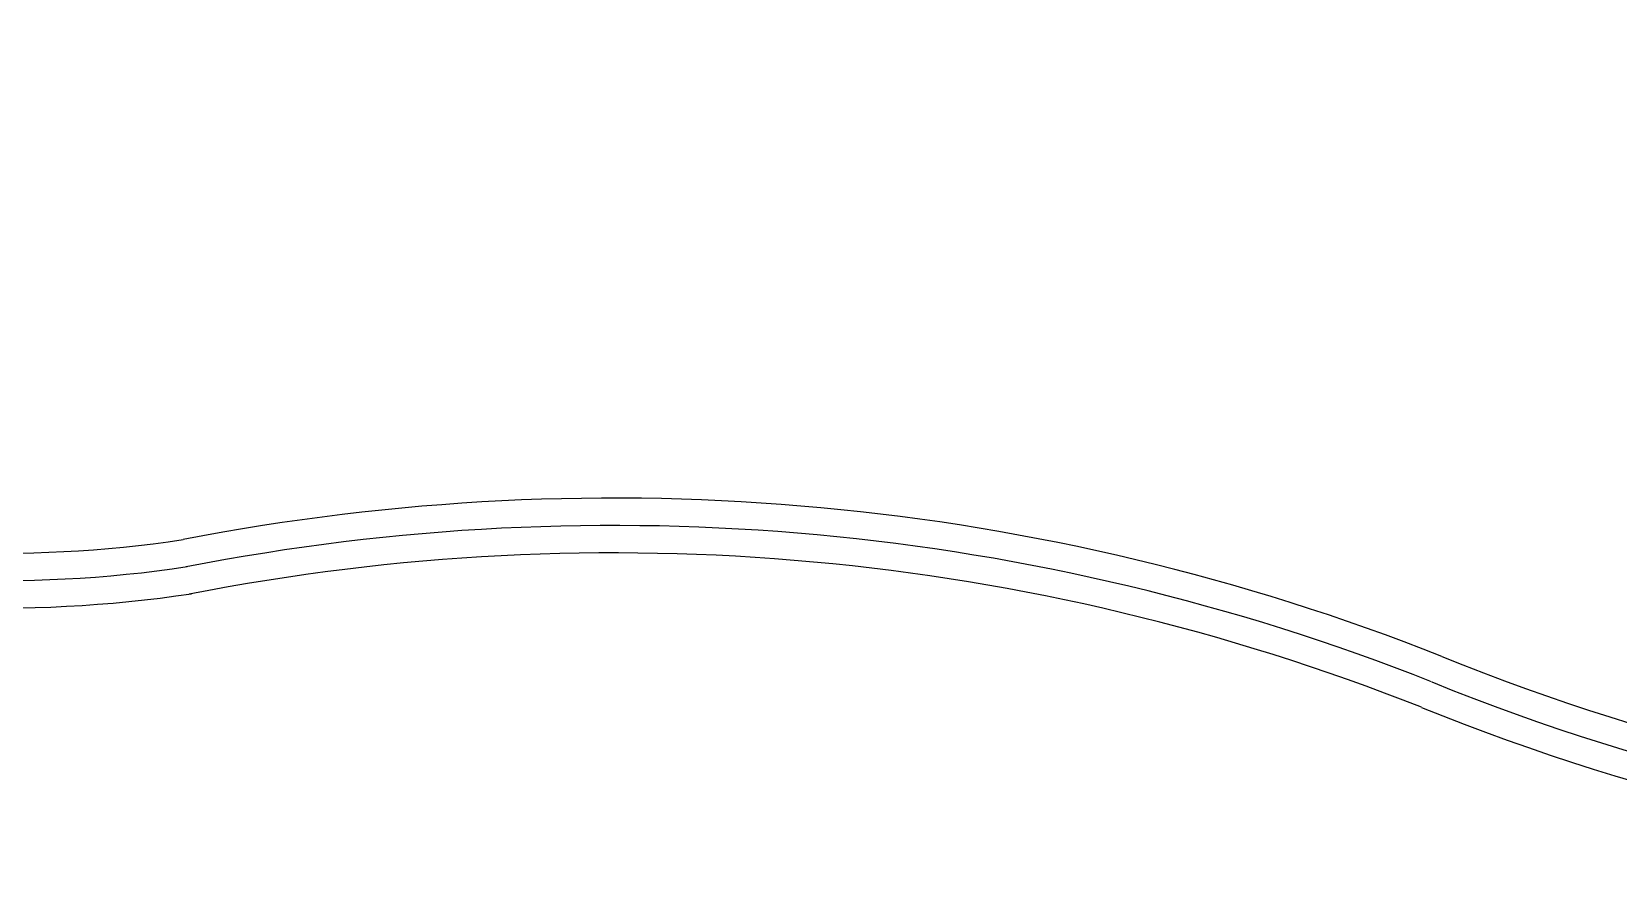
# Model space of a CAD drawing. Header units: millimetres. Extents: x 832728086 to 834530684, y 817551485 to 818349469.
# Drawn here: x 832728267.89 to 832728278.03, y 817960477.24 to 817960482.62 of the extents above; entities that cross this region are included whole.
import ezdxf

# ---------------------------------------------------------------- set-up
doc = ezdxf.new("R2010")
doc.units = ezdxf.units.MM
doc.header["$LTSCALE"] = 100
doc.layers.add('000-Tactile-l', color=8, linetype='Continuous')

# ---------------------------------------------------------------- blocks, each defined once
blk = doc.blocks.new('tactile')
at = {"layer": '000-Tactile-l', "ltscale": 5e-05}
for centre, radius, start, end in [((834153.909, 817971.945), 14.12, 247.9181, 319.9205), ((834153.909, 817971.945), 14.295, 247.9209, 319.882), ((834153.909, 817971.945), 14.47, 247.9235, 319.8443), ((834139.399, 817967.274), 7.753, 233.61, 278.6112), ((834139.399, 817967.274), 7.928, 233.5935, 278.6112), ((834139.399, 817967.274), 8.103, 233.5776, 278.6112), ((834143.306, 817945.517), 14.356, 68.3589, 101.0287), ((834143.306, 817945.517), 14.181, 68.3616, 101.0855), ((834143.306, 817945.517), 14.006, 68.3644, 101.1434)]:
    blk.add_arc(centre, radius, start, end, dxfattribs=at)

msp = doc.modelspace()

# ---------------------------------------------------------------- block references
at = {"layer": '000-Tactile-l'}
msp.add_blockref('tactile', (831894128.3015, 817142519.7659), dxfattribs=at)

doc.saveas('drawing.dxf')
